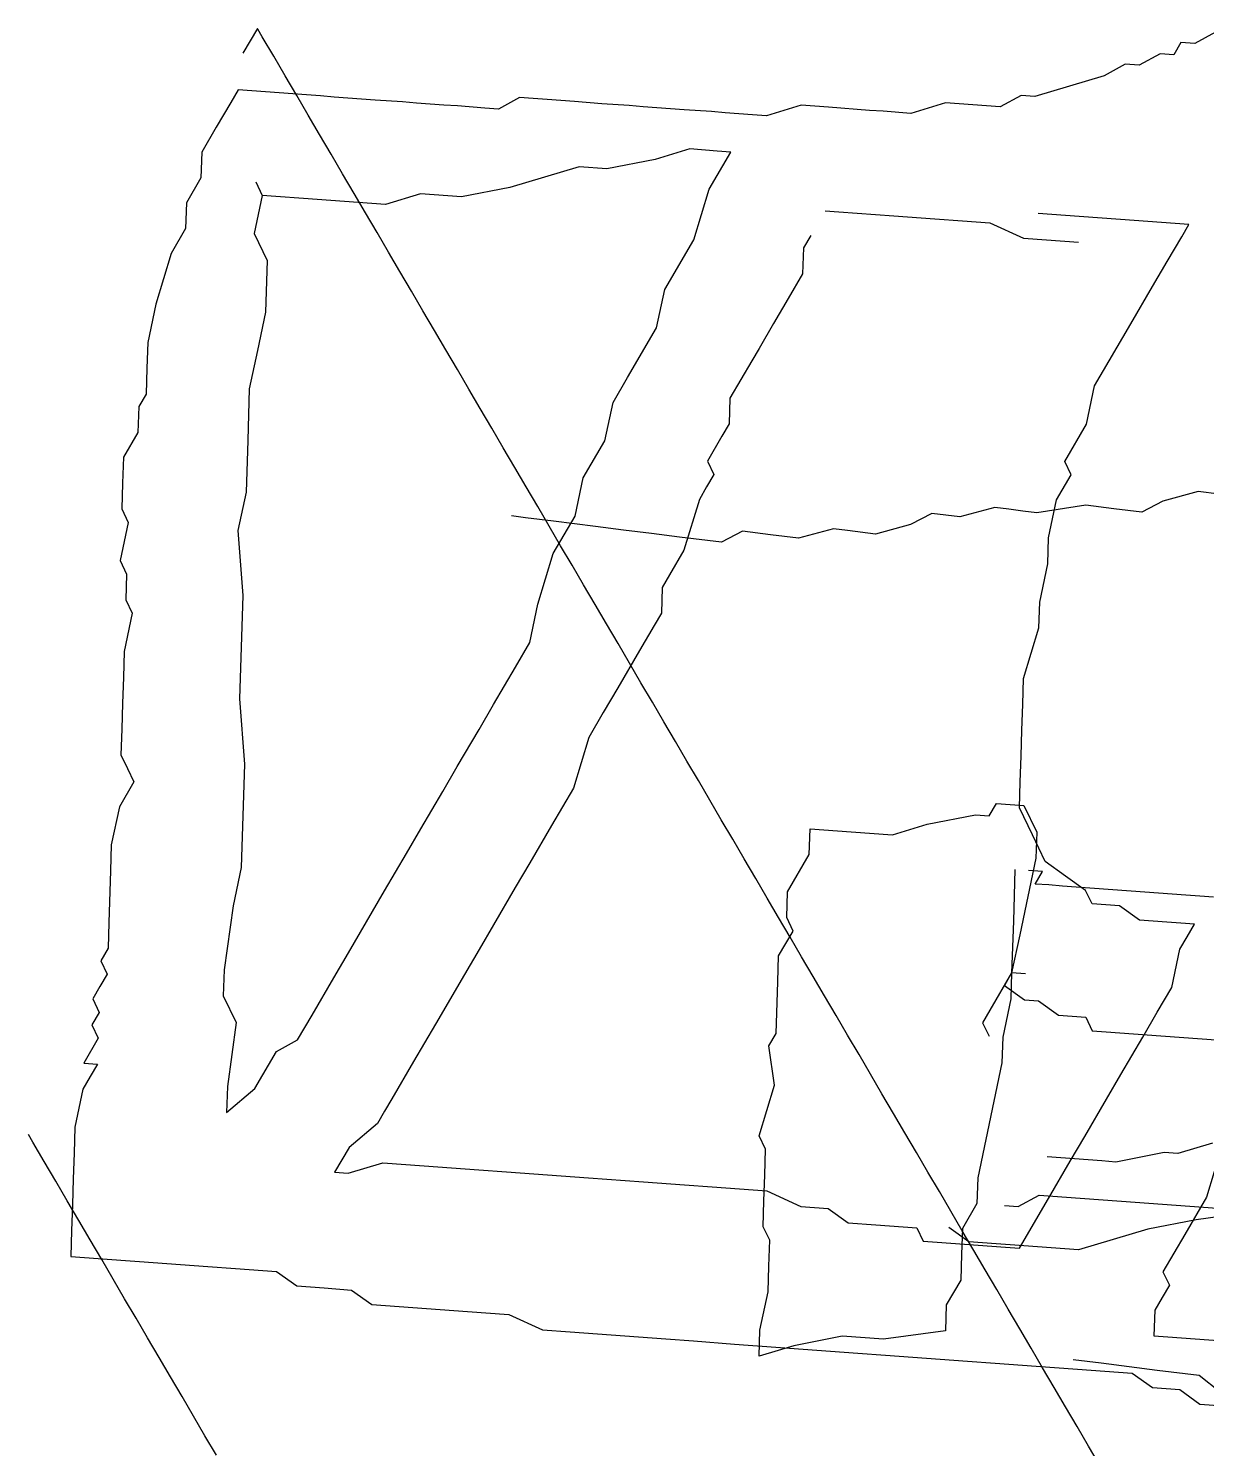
# Model space of a CAD drawing. Extents: x 360 to 742, y 109 to 616.
# Drawn here: x 360.1 to 429.9, y 319.8 to 403.8 of the extents above; entities that cross this region are included whole.
import ezdxf

# ---------------------------------------------------------------- set-up
doc = ezdxf.new("R2010")
doc.units = 0

msp = doc.modelspace()

# ---------------------------------------------------------------- linework, layer by layer
at = {"layer": '1', "color": 252}
for points in [[(430.388, 403.566, 132.55), (429.147, 402.89, 132.495), (429.147, 402.89, 132.495), (428.333, 402.948, 131.911), (427.906, 402.214, 132.436), (427.095, 402.274, 131.857), (425.853, 401.598, 131.799), (425.039, 401.658, 131.218), (423.799, 400.982, 131.16), (421.747, 400.367, 130.521), (419.694, 399.753, 129.886), (418.883, 399.813, 129.301), (417.64, 399.134, 129.245), (416.018, 399.254, 128.082), (416.018, 399.254, 128.082), (414.395, 399.374, 126.921), (412.341, 398.756, 126.284), (410.718, 398.878, 125.12), (409.908, 398.934, 124.538), (407.473, 399.113, 122.792), (405.852, 399.232, 121.63), (403.796, 398.615, 120.993), (402.986, 398.676, 120.411), (401.363, 398.795, 119.248), (400.551, 398.856, 118.669), (398.929, 398.973, 117.502), (398.119, 399.031, 116.922), (396.497, 399.15, 115.759), (395.682, 399.212, 115.177), (394.061, 399.328, 114.012), (392.438, 399.448, 112.852), (390.816, 399.566, 111.687), (390.003, 399.625, 111.105), (389.193, 399.685, 110.523), (387.952, 399.008, 110.467), (387.139, 399.071, 109.886), (385.515, 399.191, 108.722), (384.703, 399.248, 108.142), (383.081, 399.367, 106.98), (382.269, 399.428, 106.396), (380.646, 399.545, 105.234), (379.835, 399.605, 104.651), (379.835, 399.605, 104.651), (379.027, 399.664, 104.073), (378.212, 399.723, 103.491), (377.4, 399.784, 102.91), (377.4, 399.784, 102.91), (376.589, 399.842, 102.329), (376.589, 399.842, 102.329), (375.777, 399.902, 101.747), (375.777, 399.902, 101.747), (374.967, 399.962, 101.166), (373.343, 400.08, 100), (372.533, 400.141, 99.418), (372.533, 400.141, 99.418), (372.533, 400.141, 99.418), (372.533, 400.141, 99.418), (372.533, 400.141, 99.418), (372.533, 400.141, 99.418), (372.533, 400.141, 99.418), (372.533, 400.141, 99.418), (372.102, 399.405, 99.945), (371.243, 397.935, 100.996), (370.381, 396.463, 102.044), (370.336, 394.936, 103.673), (369.475, 393.466, 104.723), (369.426, 391.938, 106.356), (368.567, 390.466, 107.402), (367.661, 387.468, 110.085), (367.181, 385.204, 112.239), (367.136, 383.673, 113.869), (367.086, 382.145, 115.5), (366.656, 381.41, 116.025), (366.607, 379.88, 117.655), (365.748, 378.411, 118.706), (365.7, 376.88, 120.338), (365.652, 375.35, 121.966), (366.034, 374.555, 123.072), (365.556, 372.292, 125.227), (365.937, 371.497, 126.334), (365.889, 369.97, 127.966), (366.272, 369.176, 129.072), (365.792, 366.909, 131.226), (365.743, 365.381, 132.858), (365.696, 363.851, 134.487), (365.65, 362.323, 136.119), (365.599, 360.794, 137.75), (365.981, 359.997, 138.856), (366.363, 359.204, 139.964), (365.504, 357.732, 141.011), (365.026, 355.473, 143.168), (364.977, 353.942, 144.796), (364.882, 350.884, 148.058), (364.833, 349.353, 149.691), (364.403, 348.619, 150.214), (364.786, 347.823, 151.319), (364.355, 347.091, 151.846), (363.926, 346.356, 152.369), (363.926, 346.356, 152.369), (364.307, 345.559, 153.478), (363.878, 344.824, 154), (363.878, 344.824, 154), (364.259, 344.031, 155.108), (363.401, 342.56, 156.157), (364.211, 342.499, 156.739), (363.78, 341.767, 157.263), (363.78, 341.767, 157.263), (363.35, 341.029, 157.789), (363.35, 341.029, 157.789), (362.873, 338.766, 159.943), (362.825, 337.236, 161.574), (362.777, 335.71, 163.205), (362.777, 335.71, 163.205), (362.729, 334.179, 164.835), (362.729, 334.179, 164.835), (362.681, 332.648, 166.466), (362.634, 331.119, 168.098), (362.634, 331.119, 168.098), (362.634, 331.119, 168.098), (362.634, 331.119, 168.098), (362.634, 331.119, 168.098), (362.634, 331.119, 168.098), (362.634, 331.119, 168.098), (362.634, 331.119, 168.098), (362.634, 331.119, 168.098), (362.634, 331.119, 168.098), (362.634, 331.119, 168.098), (365.068, 330.942, 169.841), (365.877, 330.884, 170.421), (366.69, 330.822, 171.003), (367.501, 330.764, 171.586), (369.125, 330.644, 172.749), (369.936, 330.585, 173.329), (370.748, 330.524, 173.911), (372.37, 330.405, 175.073), (373.182, 330.35, 175.656), (374.805, 330.229, 176.819), (375.999, 329.374, 178.507), (377.62, 329.257, 179.67), (379.245, 329.136, 180.833), (380.438, 328.283, 182.52), (382.06, 328.166, 183.683), (384.495, 327.986, 185.428), (385.305, 327.926, 186.01), (386.118, 327.867, 186.59), (388.55, 327.69, 188.337), (390.555, 326.775, 190.605), (392.179, 326.656, 191.766), (393.802, 326.535, 192.931), (396.237, 326.357, 194.674), (397.857, 326.242, 195.839), (399.484, 326.121, 196.999), (401.917, 325.942, 198.746), (402.73, 325.88, 199.327), (403.539, 325.823, 199.909), (405.162, 325.702, 201.07), (405.974, 325.644, 201.652), (407.598, 325.525, 202.815), (409.218, 325.407, 203.98), (410.843, 325.287, 205.14), (412.467, 325.167, 206.304), (413.279, 325.107, 206.885), (414.09, 325.049, 207.466), (415.71, 324.931, 208.63), (417.333, 324.812, 209.793), (418.956, 324.693, 210.957), (419.769, 324.633, 211.536), (422.202, 324.454, 213.282), (423.826, 324.338, 214.447), (425.451, 324.217, 215.609), (426.642, 323.364, 217.297), (428.266, 323.244, 218.459), (429.459, 322.391, 220.149), (431.895, 322.212, 221.891)], [(423.546, 318.74, 23.354), (422.863, 319.897, 24.424), (422.184, 321.057, 25.488), (421.503, 322.217, 26.555), (420.824, 323.373, 27.622), (420.148, 324.53, 28.686), (419.468, 325.69, 29.754), (418.789, 326.847, 30.82), (418.111, 328.006, 31.885), (417.431, 329.164, 32.954), (416.751, 330.324, 34.018), (416.072, 331.481, 35.083), (415.395, 332.638, 36.151), (414.716, 333.797, 37.216), (414.035, 334.958, 38.285), (413.356, 336.114, 39.348), (412.676, 337.272, 40.413), (411.997, 338.431, 41.481), (411.319, 339.588, 42.546), (410.638, 340.746, 43.613), (409.961, 341.906, 44.678), (409.282, 343.063, 45.745), (408.599, 344.222, 46.81), (407.923, 345.378, 47.878), (407.243, 346.54, 48.945), (406.564, 347.694, 50.008), (405.883, 348.855, 51.076), (405.207, 350.011, 52.141), (404.525, 351.169, 53.207), (403.847, 352.328, 54.273), (403.166, 353.491, 55.338), (402.488, 354.646, 56.406), (401.809, 355.804, 57.473), (401.131, 356.958, 58.536), (400.452, 358.119, 59.605), (399.773, 359.278, 60.671), (399.091, 360.436, 61.736), (398.412, 361.594, 62.802), (397.733, 362.755, 63.868), (397.057, 363.91, 64.932), (396.377, 365.07, 65.999), (395.697, 366.226, 67.065), (395.019, 367.384, 68.13), (394.337, 368.547, 69.201), (393.66, 369.702, 70.264), (392.979, 370.861, 71.33), (392.301, 372.02, 72.397), (391.621, 373.177, 73.462), (390.943, 374.336, 74.529), (390.266, 375.493, 75.597), (389.584, 376.651, 76.662), (388.904, 377.81, 77.727), (388.225, 378.969, 78.795), (387.549, 380.124, 79.858), (386.868, 381.286, 80.923), (386.187, 382.442, 81.99), (385.51, 383.6, 83.058), (384.831, 384.761, 84.125), (384.151, 385.916, 85.189), (383.471, 387.075, 86.256), (382.792, 388.234, 87.321), (382.113, 389.391, 88.389), (381.435, 390.549, 89.456), (380.758, 391.707, 90.521), (380.077, 392.864, 91.586), (379.397, 394.023, 92.651), (378.718, 395.181, 93.718), (378.04, 396.338, 94.785), (377.359, 397.495, 95.853), (376.679, 398.657, 96.917), (376.001, 399.815, 97.983), (375.324, 400.975, 99.047), (374.642, 402.132, 100.115), (373.965, 403.288, 101.183), (373.701, 403.741, 101.6), (373.675, 403.782, 101.636), (372.815, 402.312, 102.688), (372.815, 402.312, 102.688)], [(373.581, 394.697, 106), (373.963, 393.902, 107.107), (373.486, 391.64, 109.26), (374.249, 390.049, 111.472), (374.15, 386.994, 114.734), (373.673, 384.728, 116.892), (373.192, 382.463, 119.046), (373.1, 379.404, 122.308), (373.001, 376.345, 125.57), (372.526, 374.081, 127.723), (372.809, 370.229, 132.093), (372.714, 367.169, 135.354), (372.62, 364.112, 138.616), (372.904, 360.257, 142.986), (372.807, 357.198, 146.246), (372.709, 354.14, 149.508), (372.232, 351.876, 151.664), (371.705, 348.084, 155.448), (371.658, 346.551, 157.078), (372.42, 344.966, 159.29), (371.897, 341.171, 163.077), (371.847, 339.643, 164.71), (371.847, 339.643, 164.71), (371.847, 339.643, 164.71), (371.847, 339.643, 164.71), (371.847, 339.643, 164.71), (371.847, 339.643, 164.71), (371.847, 339.643, 164.71), (371.847, 339.643, 164.71), (371.847, 339.643, 164.71), (371.847, 339.643, 164.71), (371.847, 339.643, 164.71), (371.847, 339.643, 164.71), (371.847, 339.643, 164.71), (371.847, 339.643, 164.71), (371.847, 339.643, 164.71), (371.847, 339.643, 164.71), (371.847, 339.643, 164.71), (373.519, 341.052, 164.241), (374.806, 343.258, 162.666), (376.047, 343.935, 162.724), (376.908, 345.404, 161.674), (378.197, 347.607, 160.099), (379.057, 349.08, 159.049), (381.206, 352.753, 156.428), (382.494, 354.958, 154.855), (383.357, 356.427, 153.806), (384.644, 358.632, 152.231), (385.505, 360.103, 151.182), (386.794, 362.306, 149.607), (387.653, 363.775, 148.557), (388.943, 365.982, 146.983), (389.804, 367.452, 145.935), (390.281, 369.716, 143.779), (391.188, 372.715, 141.099), (392.479, 374.921, 139.524), (392.956, 377.184, 137.371), (394.245, 379.388, 135.795), (394.725, 381.652, 133.637), (395.583, 383.124, 132.593), (397.304, 386.061, 130.494), (397.782, 388.326, 128.337), (399.501, 391.265, 126.238), (400.405, 394.265, 123.56), (401.698, 396.469, 121.985), (401.698, 396.469, 121.985), (401.698, 396.469, 121.985), (401.698, 396.469, 121.985), (401.698, 396.469, 121.985), (400.883, 396.528, 121.402), (400.883, 396.528, 121.402), (399.263, 396.648, 120.24), (397.21, 396.033, 119.604), (394.346, 395.476, 118.384), (392.721, 395.597, 117.219), (390.67, 394.981, 116.579), (388.618, 394.362, 115.94), (385.751, 393.807, 114.72), (383.319, 393.985, 112.977), (381.265, 393.369, 112.335), (379.642, 393.488, 111.176), (376.396, 393.725, 108.851), (376.396, 393.725, 108.851), (374.774, 393.843, 107.685), (373.963, 393.902, 107.107), (373.963, 393.902, 107.107), (373.963, 393.902, 107.107)], [(406.422, 391.528, 130.367), (405.994, 390.79, 130.889), (405.942, 389.262, 132.52), (405.083, 387.792, 133.57), (404.223, 386.322, 134.62), (403.364, 384.852, 135.67), (402.933, 384.119, 136.192), (401.644, 381.912, 137.769), (401.596, 380.384, 139.398), (401.168, 379.649, 139.921), (401.168, 379.649, 139.921), (401.168, 379.649, 139.921), (400.308, 378.177, 140.972), (400.69, 377.382, 142.079), (400.259, 376.65, 142.604), (399.831, 375.914, 143.128), (398.919, 372.916, 145.809), (398.061, 371.444, 146.858), (397.633, 370.71, 147.383), (397.584, 369.184, 149.013), (397.156, 368.448, 149.539), (396.297, 366.978, 150.587), (395.007, 364.769, 152.161), (394.146, 363.301, 153.211), (393.284, 361.831, 154.262), (392.378, 358.832, 156.939), (391.089, 356.627, 158.514), (389.8, 354.42, 160.088), (388.94, 352.952, 161.137), (387.65, 350.748, 162.712), (386.79, 349.277, 163.761), (385.932, 347.809, 164.809), (384.211, 344.869, 166.908), (382.922, 342.663, 168.483), (381.632, 340.457, 170.058), (381.203, 339.723, 170.58), (380.774, 338.99, 171.105), (379.103, 337.577, 171.572), (379.103, 337.577, 171.572), (378.674, 336.844, 172.097), (378.674, 336.844, 172.097), (378.674, 336.844, 172.097), (378.674, 336.844, 172.097), (378.674, 336.844, 172.097), (378.674, 336.844, 172.097), (378.674, 336.844, 172.097), (378.243, 336.107, 172.622), (378.243, 336.107, 172.622), (378.243, 336.107, 172.622), (378.243, 336.107, 172.622), (378.243, 336.107, 172.622), (378.243, 336.107, 172.622), (378.243, 336.107, 172.622), (378.243, 336.107, 172.622), (378.243, 336.107, 172.622), (378.243, 336.107, 172.622), (378.243, 336.107, 172.622), (378.243, 336.107, 172.622), (379.054, 336.049, 173.205), (381.107, 336.665, 173.843), (383.542, 336.485, 175.587), (385.978, 336.306, 177.332), (386.789, 336.248, 177.912), (386.789, 336.248, 177.912), (388.411, 336.128, 179.074), (390.035, 336.011, 180.237), (391.658, 335.891, 181.401), (393.278, 335.772, 182.565), (396.525, 335.533, 184.891), (397.336, 335.476, 185.471), (398.961, 335.359, 186.632), (400.582, 335.238, 187.798), (402.207, 335.119, 188.961), (403.829, 334.999, 190.124), (405.835, 334.085, 192.391), (407.457, 333.967, 193.554), (408.648, 333.116, 195.243), (410.272, 332.996, 196.406), (411.084, 332.933, 196.987), (412.707, 332.817, 198.153), (413.087, 332.023, 199.258), (413.899, 331.964, 199.84), (415.523, 331.843, 201.002), (416.334, 331.786, 201.582), (416.334, 331.786, 201.582), (416.334, 331.786, 201.582), (416.334, 331.786, 201.582), (416.334, 331.786, 201.582), (416.334, 331.786, 201.582), (417.145, 331.726, 202.164), (417.958, 331.667, 202.747), (417.958, 331.667, 202.747), (417.958, 331.667, 202.747), (417.958, 331.667, 202.747), (417.958, 331.667, 202.747), (417.958, 331.667, 202.747), (417.958, 331.667, 202.747), (418.769, 331.607, 203.327), (418.769, 331.607, 203.327), (418.769, 331.607, 203.327), (418.769, 331.607, 203.327), (418.769, 331.607, 203.327), (418.769, 331.607, 203.327), (418.769, 331.607, 203.327), (418.769, 331.607, 203.327), (420.486, 334.547, 201.228), (421.777, 336.751, 199.654), (422.637, 338.223, 198.605), (423.925, 340.425, 197.033), (424.784, 341.895, 195.981), (426.074, 344.1, 194.408), (426.934, 345.57, 193.359), (427.793, 347.039, 192.31), (428.273, 349.304, 190.154), (428.699, 350.04, 189.631), (429.132, 350.773, 189.105), (429.132, 350.773, 189.105), (429.132, 350.773, 189.105), (429.132, 350.773, 189.105), (428.321, 350.834, 188.523), (427.507, 350.894, 187.942), (425.886, 351.01, 186.779), (424.692, 351.866, 185.093), (423.88, 351.924, 184.511), (423.88, 351.924, 184.511), (423.07, 351.983, 183.93), (422.687, 352.779, 182.822), (421.494, 353.632, 181.135), (420.3, 354.487, 179.446), (419.54, 356.076, 177.235), (418.775, 357.662, 175.021), (418.824, 359.195, 173.392), (418.872, 360.722, 171.76), (418.919, 362.253, 170.131), (418.919, 362.253, 170.131), (418.969, 363.782, 168.499), (419.014, 365.311, 166.87), (419.924, 368.31, 164.189), (419.973, 369.84, 162.558), (420.449, 372.105, 160.403), (420.498, 373.633, 158.77), (420.977, 375.898, 156.617), (421.837, 377.365, 155.564), (421.454, 378.16, 154.46), (422.741, 380.366, 152.888), (423.221, 382.63, 150.731), (424.081, 384.104, 149.682), (425.371, 386.307, 148.109), (426.659, 388.51, 146.532), (427.519, 389.981, 145.486), (427.95, 390.714, 144.959), (428.379, 391.45, 144.434), (428.808, 392.186, 143.912), (428.808, 392.186, 143.912), (428.808, 392.186, 143.912), (427.996, 392.244, 143.331), (424.752, 392.482, 141.005), (422.318, 392.66, 139.261), (420.695, 392.779, 138.097), (420.695, 392.779, 138.097), (419.883, 392.838, 137.514)], [(407.28, 392.994, 129.316), (407.28, 392.994, 129.316), (407.28, 392.994, 129.316), (407.28, 392.994, 129.316), (407.28, 392.994, 129.316), (408.094, 392.936, 129.899), (411.336, 392.698, 132.224), (413.772, 392.522, 133.969), (415.397, 392.399, 135.131), (417.018, 392.282, 136.295), (419.024, 391.369, 138.565), (421.458, 391.19, 140.308), (422.268, 391.132, 140.889), (422.268, 391.132, 140.889), (422.268, 391.132, 140.889), (422.268, 391.132, 140.889), (422.268, 391.132, 140.889)], [(431.83, 376.062, 91.002), (429.346, 376.374, 89.349), (427.269, 375.817, 88.738), (426.02, 375.156, 88.675), (424.364, 375.364, 87.573), (422.707, 375.571, 86.471), (419.803, 375.119, 85.307), (418.974, 375.224, 84.756), (418.145, 375.327, 84.204), (417.318, 375.431, 83.655), (417.318, 375.431, 83.655), (415.24, 374.874, 83.042), (413.584, 375.083, 81.939), (413.584, 375.083, 81.939), (412.335, 374.421, 81.875), (410.258, 373.864, 81.265), (408.601, 374.072, 80.162), (407.772, 374.177, 79.612), (405.696, 373.619, 78.998), (404.04, 373.826, 77.897), (402.384, 374.035, 76.793), (401.134, 373.376, 76.732), (400.306, 373.478, 76.18), (399.479, 373.583, 75.631), (398.65, 373.687, 75.08), (396.993, 373.895, 73.978), (396.165, 373.999, 73.425), (395.337, 374.103, 72.876), (393.682, 374.31, 71.773), (391.2, 374.621, 70.119), (389.541, 374.829, 69.018), (389.541, 374.829, 69.018), (388.714, 374.934, 68.469)], [(418.509, 354.01, 93.436), (418.461, 352.48, 95.065), (418.414, 350.954, 96.696), (418.315, 347.895, 99.959), (418.268, 346.363, 101.59), (417.79, 344.1, 103.745), (417.743, 342.571, 105.379), (417.267, 340.307, 107.531), (416.308, 335.777, 111.842), (416.259, 334.249, 113.474), (415.398, 332.78, 114.523), (415.354, 331.249, 116.154), (415.305, 329.721, 117.783), (414.444, 328.252, 118.833), (414.396, 326.722, 120.463), (414.396, 326.722, 120.463), (414.396, 326.722, 120.463), (414.396, 326.722, 120.463), (414.396, 326.722, 120.463), (414.396, 326.722, 120.463), (414.396, 326.722, 120.463), (410.721, 326.223, 118.662), (408.287, 326.4, 116.92), (405.422, 325.842, 115.699), (403.37, 325.227, 115.06), (403.37, 325.227, 115.06), (403.37, 325.227, 115.06), (403.37, 325.227, 115.06), (403.37, 325.227, 115.06), (403.37, 325.227, 115.06), (403.37, 325.227, 115.06), (403.418, 326.756, 113.43), (403.896, 329.021, 111.272), (403.945, 330.553, 109.645), (403.993, 332.079, 108.012), (403.611, 332.873, 106.906), (403.657, 334.405, 105.276), (403.707, 335.934, 103.645), (403.754, 337.466, 102.015), (403.373, 338.259, 100.906), (404.282, 341.257, 98.228), (403.948, 343.582, 95.489), (404.379, 344.315, 94.967), (404.471, 347.373, 91.703), (404.521, 348.904, 90.075), (405.383, 350.376, 89.023), (405.001, 351.169, 87.917), (405.048, 352.697, 86.287), (406.335, 354.901, 84.712), (406.385, 356.432, 83.083), (406.385, 356.432, 83.083), (406.385, 356.432, 83.083), (406.385, 356.432, 83.083), (406.385, 356.432, 83.083), (406.385, 356.432, 83.083), (407.198, 356.372, 83.665), (408.819, 356.252, 84.827), (411.256, 356.073, 86.571), (413.306, 356.693, 87.21), (416.171, 357.246, 88.429), (416.985, 357.185, 89.01), (416.985, 357.185, 89.01), (416.985, 357.185, 89.01), (416.985, 357.185, 89.01), (417.412, 357.925, 88.487), (419.033, 357.806, 89.649), (419.033, 357.806, 89.649), (419.033, 357.806, 89.649), (419.033, 357.806, 89.649), (419.8, 356.217, 91.861), (419.748, 354.689, 93.494), (419.273, 352.422, 95.65), (418.796, 350.158, 97.801), (418.315, 347.895, 99.959), (417.027, 345.689, 101.534), (416.596, 344.953, 102.059), (416.596, 344.953, 102.059), (416.977, 344.162, 103.163)], [(430.251, 352.385, 102.682), (429.442, 352.445, 102.102), (428.627, 352.505, 101.52), (427.005, 352.624, 100.358), (425.381, 352.741, 99.194), (422.947, 352.92, 97.448), (421.325, 353.038, 96.287), (420.513, 353.1, 95.704), (419.703, 353.157, 95.124), (420.133, 353.894, 94.599), (420.133, 353.894, 94.599), (420.133, 353.894, 94.599), (420.133, 353.894, 94.599), (420.133, 353.894, 94.599), (420.133, 353.894, 94.599), (419.319, 353.953, 94.015)], [(419.128, 347.836, 100.54), (418.315, 347.895, 99.959), (418.315, 347.895, 99.959), (418.315, 347.895, 99.959), (418.315, 347.895, 99.959), (417.886, 347.159, 100.483), (419.079, 346.305, 102.171), (419.894, 346.246, 102.754), (421.086, 345.392, 104.44), (422.708, 345.271, 105.604), (423.089, 344.477, 106.71), (423.9, 344.418, 107.289), (425.525, 344.301, 108.454), (426.338, 344.24, 109.036), (427.145, 344.181, 109.618), (429.582, 344.002, 111.361), (431.204, 343.883, 112.526)], [(371.252, 319.355, 154.866), (370.573, 320.514, 155.934), (369.892, 321.673, 156.997), (369.212, 322.833, 158.065), (368.534, 323.99, 159.13), (367.856, 325.146, 160.198), (367.176, 326.307, 161.262), (366.498, 327.464, 162.33), (365.818, 328.623, 163.397), (365.139, 329.779, 164.461), (364.458, 330.942, 165.528), (363.783, 332.097, 166.593), (363.102, 333.256, 167.661), (362.423, 334.415, 168.728), (361.746, 335.571, 169.792), (361.064, 336.731, 170.857), (360.387, 337.888, 171.925), (360.121, 338.34, 172.341)], [(430.202, 337.826, 118.466), (428.147, 337.212, 117.83), (427.334, 337.271, 117.248), (424.471, 336.71, 116.026), (423.66, 336.772, 115.444), (422.037, 336.892, 114.284), (422.037, 336.892, 114.284), (422.037, 336.892, 114.284), (422.037, 336.892, 114.284), (420.415, 337.009, 113.119)], [(430.751, 337.625, 204.419), (429.843, 334.627, 207.1), (428.555, 332.424, 208.673), (427.265, 330.217, 210.246), (427.648, 329.422, 211.354), (427.648, 329.422, 211.354), (427.216, 328.689, 211.881), (426.788, 327.951, 212.405), (426.738, 326.422, 214.034), (426.738, 326.422, 214.034), (426.738, 326.422, 214.034), (427.549, 326.363, 214.616), (427.549, 326.363, 214.616), (428.36, 326.304, 215.198), (430.797, 326.128, 216.942)], [(417.883, 334.128, 114.639), (418.694, 334.072, 115.22), (419.935, 334.748, 115.277), (420.748, 334.686, 115.858), (422.372, 334.569, 117.021), (424.808, 334.388, 118.762), (426.427, 334.272, 119.925), (428.863, 334.092, 121.67), (429.674, 334.032, 122.254), (430.486, 333.974, 122.833)], [(432.921, 333.793, 124.577), (429.244, 333.296, 122.775), (426.382, 332.742, 121.559), (424.326, 332.125, 120.921), (422.274, 331.508, 120.279), (420.651, 331.629, 119.119), (419.028, 331.745, 117.956), (418.218, 331.806, 117.373), (418.218, 331.806, 117.373), (417.406, 331.866, 116.791), (416.595, 331.926, 116.209), (416.595, 331.926, 116.209), (415.782, 331.983, 115.626), (414.587, 332.837, 113.942)], [(421.964, 325.026, 27.227), (421.964, 325.026, 27.227), (421.964, 325.026, 27.227), (421.964, 325.026, 27.227), (421.964, 325.026, 27.227), (423.62, 324.82, 28.329), (425.276, 324.612, 29.432), (426.933, 324.403, 30.534), (428.589, 324.196, 31.636), (429.416, 324.092, 32.187), (430.652, 323.119, 33.776)]]:
    msp.add_polyline3d(points, dxfattribs=at)

doc.saveas('drawing.dxf')
